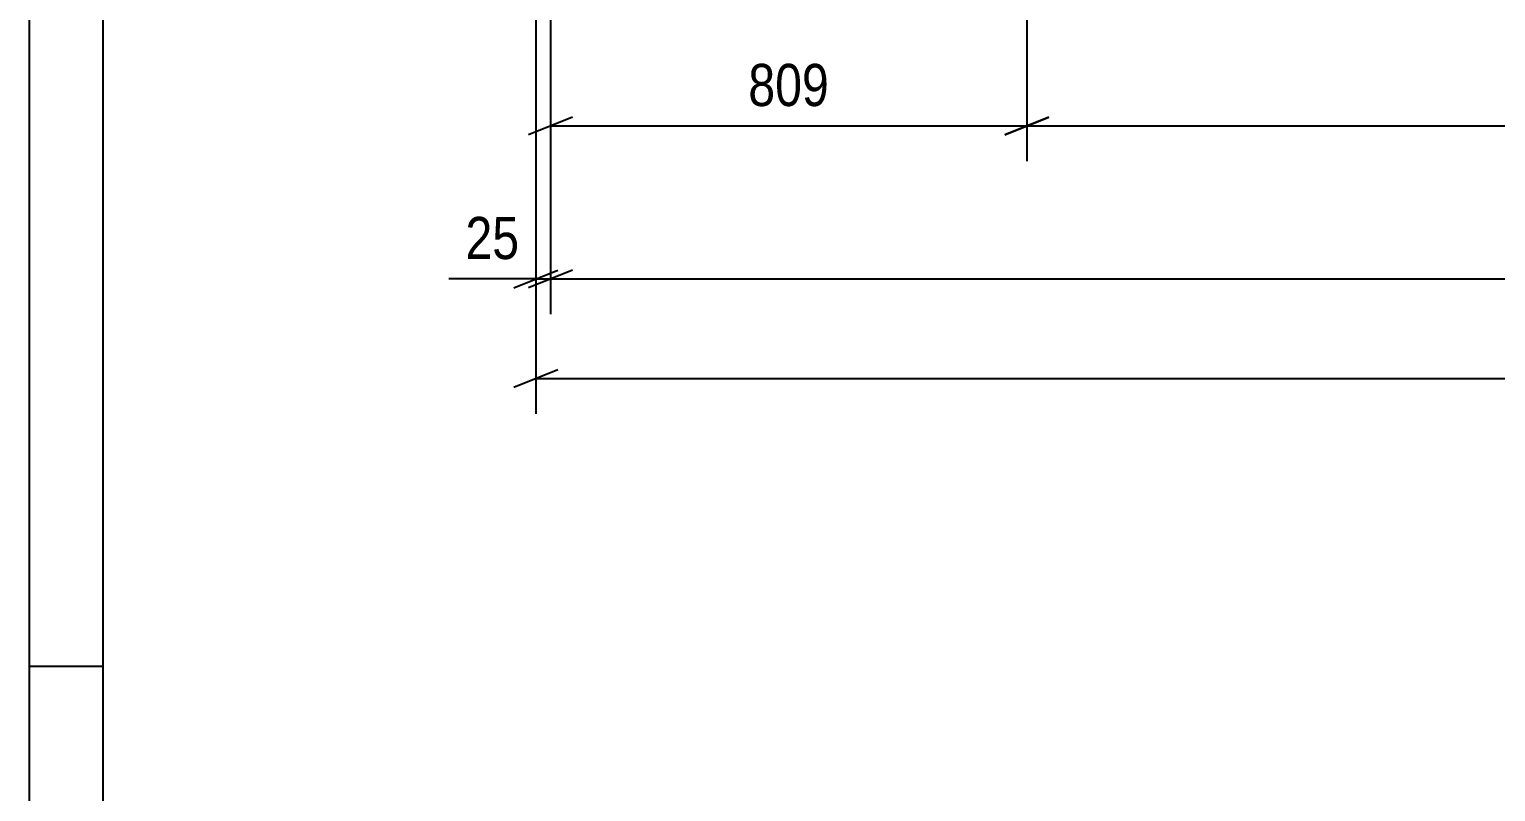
# Model space of a CAD drawing. Header units: millimetres. Extents: x -93 to 748, y -457 to 137.
# Drawn here: x -92.8 to 6.8, y -316.5 to -264.8 of the extents above; entities that cross this region are included whole.
import ezdxf

# ---------------------------------------------------------------- set-up
doc = ezdxf.new("R2010")
doc.units = ezdxf.units.MM
doc.styles.add('Arial Narrow', font='ARIALN.TTF', dxfattribs={"height": 0.2})

# ---------------------------------------------------------------- blocks, each defined once
blk = doc.blocks.new('Unknown-761532223-1162')
at = {"color": 5, "linetype": 'Continuous'}
for p, q in [((-92.836, 136.965), (-92.836, -457.035)), ((-87.836, 131.965), (-87.836, -452.035)), ((-87.836, -308.035), (-92.836, -308.035))]:
    blk.add_line(p, q, dxfattribs=at)
blk = doc.blocks.new('StraightDimension-761532223-5765 - 5498')
at = {"color": 7, "linetype": 'Continuous'}
for p, q in [((-57.422, -244.41), (-57.422, -273.718)), ((-25.063, -254.678), (-25.063, -273.718)), ((-55.922, -270.718), (-58.922, -271.918)), ((-26.563, -271.918), (-23.563, -270.718)), ((-57.422, -271.318), (-25.063, -271.318))]:
    blk.add_line(p, q, dxfattribs=at)
at = {"color": 0}
blk.add_wipeout([(-37.9, -270.568), (-37.9, -266.368), (-44.585, -266.368), (-44.585, -270.568)], dxfattribs=at)
at = {"color": 3, "style": 'Arial Narrow'}
blk.add_text('809', height=2.8633, dxfattribs=at).set_placement((-43.985, -269.968))
blk = doc.blocks.new('StraightDimension-761532223-5790 - 5498')
at = {"color": 7, "linetype": 'Continuous'}
for p, q in [((-25.063, -254.678), (-25.063, -273.718)), ((-23.563, -270.718), (-26.563, -271.918)), ((-25.063, -271.318), (214.937, -271.318))]:
    blk.add_line(p, q, dxfattribs=at)
blk = doc.blocks.new('StraightDimension-761532223-26743 - 5498')
at = {"color": 7, "linetype": 'Continuous'}
for p, q in [((-57.422, -244.41), (-57.422, -284.113)), ((-55.922, -281.113), (-58.922, -282.313)), ((-57.422, -281.713), (676.577, -281.713))]:
    blk.add_line(p, q, dxfattribs=at)
blk = doc.blocks.new('StraightDimension-761532223-26744 - 5498')
at = {"color": 7, "linetype": 'Continuous'}
for p, q in [((-58.423, -244.41), (-58.423, -284.113)), ((-57.422, -244.41), (-57.422, -284.113)), ((-58.423, -281.713), (-64.329, -281.713)), ((-58.423, -281.713), (-64.329, -281.713)), ((-59.923, -282.313), (-56.923, -281.113)), ((-55.922, -281.113), (-58.922, -282.313)), ((-58.423, -281.713), (-57.422, -281.713))]:
    blk.add_line(p, q, dxfattribs=at)
at = {"color": 0}
blk.add_wipeout([(-58.948, -280.963), (-58.948, -276.763), (-63.804, -276.763), (-63.804, -280.963)], dxfattribs=at)
at = {"color": 3, "style": 'Arial Narrow'}
blk.add_text('25', height=2.8633, dxfattribs=at).set_placement((-63.204, -280.363))
blk = doc.blocks.new('StraightDimension-761532223-26809 - 5498')
at = {"color": 7, "linetype": 'Continuous'}
for p, q in [((-58.423, -244.41), (-58.423, -290.885)), ((-56.923, -287.885), (-59.923, -289.085)), ((-58.423, -288.485), (677.577, -288.485))]:
    blk.add_line(p, q, dxfattribs=at)

msp = doc.modelspace()

# ---------------------------------------------------------------- block references
msp.add_blockref('Unknown-761532223-1162', (0, 0))

# ---------------------------------------------------------------- next in the draw order: block references
msp.add_blockref('StraightDimension-761532223-5765 - 5498', (0, 0))

# ---------------------------------------------------------------- next in the draw order: block references
msp.add_blockref('StraightDimension-761532223-5790 - 5498', (0, 0))

# ---------------------------------------------------------------- next in the draw order: block references
msp.add_blockref('StraightDimension-761532223-26743 - 5498', (0, 0))

# ---------------------------------------------------------------- next in the draw order: block references
msp.add_blockref('StraightDimension-761532223-26744 - 5498', (0, 0))

# ---------------------------------------------------------------- next in the draw order: block references
msp.add_blockref('StraightDimension-761532223-26809 - 5498', (0, 0))

doc.saveas('drawing.dxf')
